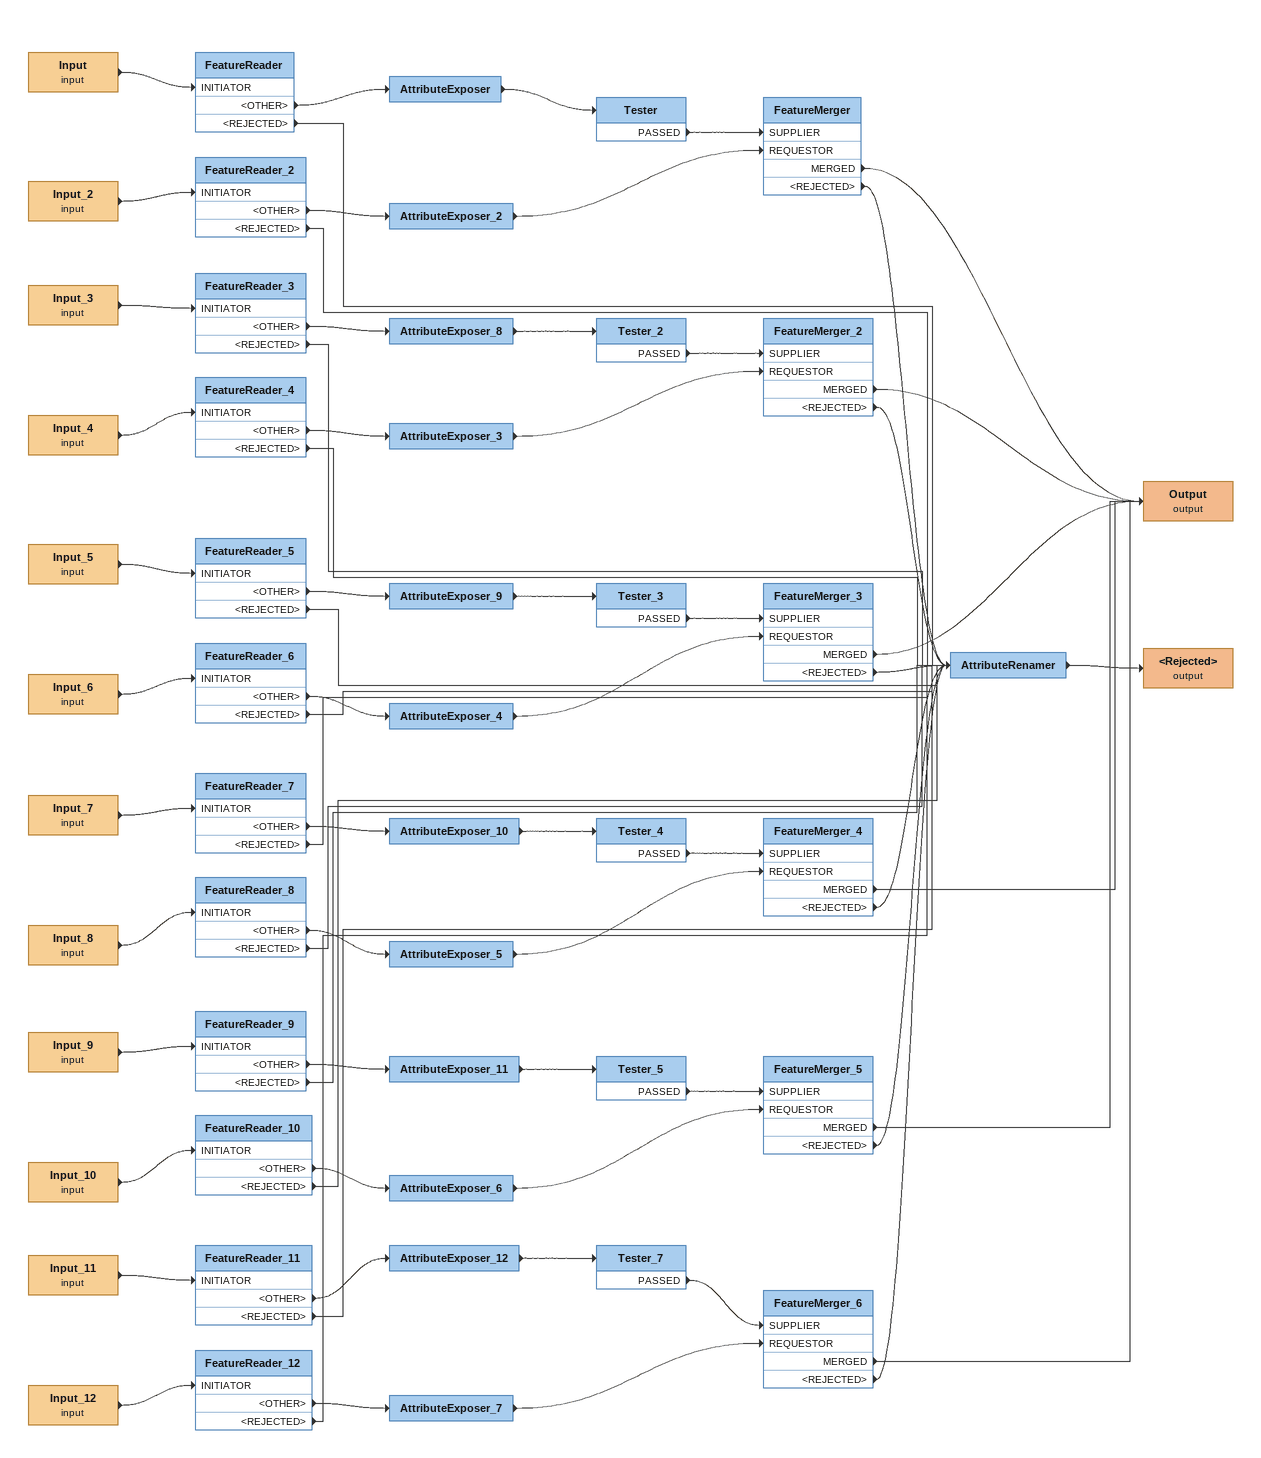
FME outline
Input (input)
    -> FeatureReader [INITIATOR]
FeatureReader
    <OTHER> -> AttributeExposer
    <REJECTED> -> AttributeRenamer
AttributeExposer
    -> Tester
Tester
    PASSED -> FeatureMerger [SUPPLIER]
Input_2 (input)
    -> FeatureReader_2 [INITIATOR]
FeatureReader_2
    <OTHER> -> AttributeExposer_2
    <REJECTED> -> AttributeRenamer
AttributeExposer_2
    -> FeatureMerger [REQUESTOR]
FeatureMerger
    MERGED -> Output (output)
    <REJECTED> -> AttributeRenamer
Input_3 (input)
    -> FeatureReader_3 [INITIATOR]
FeatureReader_3
    <OTHER> -> AttributeExposer_8
    <REJECTED> -> AttributeRenamer
AttributeExposer_8
    -> Tester_2
Tester_2
    PASSED -> FeatureMerger_2 [SUPPLIER]
Input_4 (input)
    -> FeatureReader_4 [INITIATOR]
FeatureReader_4
    <OTHER> -> AttributeExposer_3
    <REJECTED> -> AttributeRenamer
AttributeExposer_3
    -> FeatureMerger_2 [REQUESTOR]
FeatureMerger_2
    MERGED -> Output (output)
    <REJECTED> -> AttributeRenamer
Input_5 (input)
    -> FeatureReader_5 [INITIATOR]
FeatureReader_5
    <OTHER> -> AttributeExposer_9
    <REJECTED> -> AttributeRenamer
AttributeExposer_9
    -> Tester_3
Tester_3
    PASSED -> FeatureMerger_3 [SUPPLIER]
Input_6 (input)
    -> FeatureReader_6 [INITIATOR]
FeatureReader_6
    <OTHER> -> AttributeExposer_4
    <REJECTED> -> AttributeRenamer
AttributeExposer_4
    -> FeatureMerger_3 [REQUESTOR]
FeatureMerger_3
    MERGED -> Output (output)
    <REJECTED> -> AttributeRenamer
Input_7 (input)
    -> FeatureReader_7 [INITIATOR]
FeatureReader_7
    <OTHER> -> AttributeExposer_10
    <REJECTED> -> AttributeRenamer
AttributeExposer_10
    -> Tester_4
Tester_4
    PASSED -> FeatureMerger_4 [SUPPLIER]
Input_8 (input)
    -> FeatureReader_8 [INITIATOR]
FeatureReader_8
    <OTHER> -> AttributeExposer_5
    <REJECTED> -> AttributeRenamer
AttributeExposer_5
    -> FeatureMerger_4 [REQUESTOR]
FeatureMerger_4
    MERGED -> Output (output)
    <REJECTED> -> AttributeRenamer
Input_9 (input)
    -> FeatureReader_9 [INITIATOR]
FeatureReader_9
    <OTHER> -> AttributeExposer_11
    <REJECTED> -> AttributeRenamer
AttributeExposer_11
    -> Tester_5
Tester_5
    PASSED -> FeatureMerger_5 [SUPPLIER]
Input_10 (input)
    -> FeatureReader_10 [INITIATOR]
FeatureReader_10
    <OTHER> -> AttributeExposer_6
    <REJECTED> -> AttributeRenamer
AttributeExposer_6
    -> FeatureMerger_5 [REQUESTOR]
FeatureMerger_5
    MERGED -> Output (output)
    <REJECTED> -> AttributeRenamer
Input_11 (input)
    -> FeatureReader_11 [INITIATOR]
FeatureReader_11
    <OTHER> -> AttributeExposer_12
    <REJECTED> -> AttributeRenamer
AttributeExposer_12
    -> Tester_7
Tester_7
    PASSED -> FeatureMerger_6 [SUPPLIER]
Input_12 (input)
    -> FeatureReader_12 [INITIATOR]
FeatureReader_12
    <OTHER> -> AttributeExposer_7
    <REJECTED> -> AttributeRenamer
AttributeExposer_7
    -> FeatureMerger_6 [REQUESTOR]
FeatureMerger_6
    MERGED -> Output (output)
    <REJECTED> -> AttributeRenamer
Output (output)
AttributeRenamer
    -> <Rejected> (output)
<Rejected> (output)
